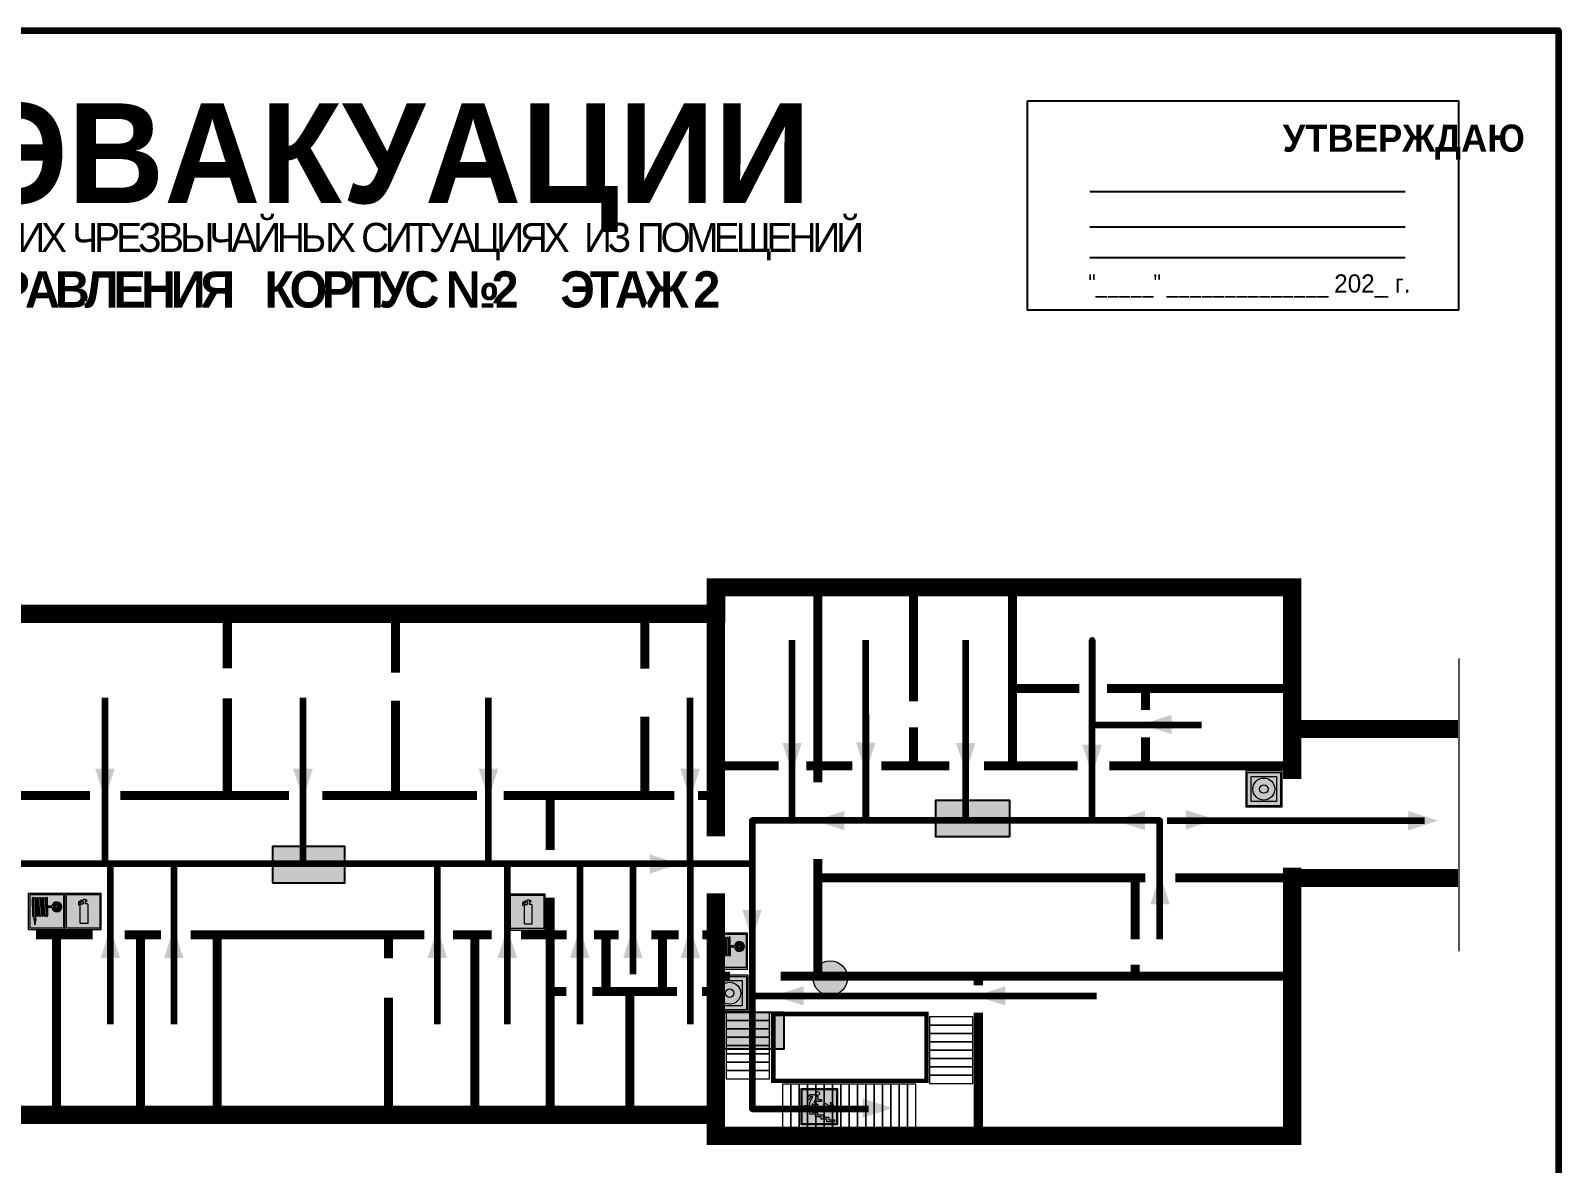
# Model space of a CAD drawing. Header units: millimetres. Extents: x 13810 to 67229, y 12374 to 21950.
# Drawn here: x 22778.8 to 23115.8, y 20413.3 to 20663.2 of the extents above; entities that cross this region are included whole.
import ezdxf

# ---------------------------------------------------------------- set-up
doc = ezdxf.new("R2010")
doc.units = ezdxf.units.MM
doc.layers.add('План_Штампы', color=7, linetype='Continuous')
doc.styles.add('обычный', font='arial.ttf')

# ---------------------------------------------------------------- blocks, each defined once
blk = doc.blocks.new('A$C7B4425F7')
at = {"true_color": 0xffffff}
blk.add_hatch(color=7, dxfattribs=at).paths.add_polyline_path([(0, 0), (-16, 0), (-16, -8), (0, -8)])
h = blk.add_hatch(color=126)
h.paths.add_polyline_path([(-0.2, -0.2), (-15.8, -0.2), (-15.8, -7.8), (-0.2, -7.8)])
h.paths.add_polyline_path([(-11.76, -2.03), (-11.76, -3.66), (-11.17, -3.66, -0.568275), (-11.17, -6.18), (-12.58, -6.18), (-12.58, -2.03)], flags=16)
h.paths.add_polyline_path([(-13.33, -4.12, -0.495768), (-13.59, -6.18), (-15.03, -6.18), (-15.03, -2.03), (-13.59, -2.03, -0.487973)], flags=16)
h.paths.add_polyline_path([(-10.25, -2.03), (-9.48, -2.03), (-9.48, -6.18), (-10.25, -6.18)], flags=16)
h.paths.add_polyline_path([(-13.84, -3.69), (-14.24, -3.69), (-14.24, -3.03), (-13.9, -3.03, -0.692621)], flags=0)
h.paths.add_polyline_path([(-9.15, -2.03), (-8.4, -2.03), (-8.04, -3.07), (-7.68, -2.03), (-6.93, -2.03), (-7.64, -4.1), (-6.93, -6.18), (-7.68, -6.18), (-8.04, -5.14), (-8.4, -6.18), (-9.15, -6.18), (-8.44, -4.1)], flags=16)
h.paths.add_polyline_path([(-11.76, -4.46), (-11.42, -4.46, -0.692621), (-11.36, -5.12), (-11.76, -5.12)], flags=0)
h.paths.add_polyline_path([(-13.9, -5.2), (-14.24, -5.2), (-14.24, -4.55), (-13.84, -4.55, -0.708038)], flags=0)
edge = h.paths.add_edge_path(flags=16)
edge.add_ellipse((-5.51, -4.08), major_axis=(0, 2.05), ratio=0.586184, start_angle=0, end_angle=360)
edge = h.paths.add_edge_path(flags=0)
edge.add_ellipse((-5.51, -4.08), major_axis=(0, 1.14), ratio=0.454828, start_angle=0, end_angle=360)
h.paths.add_polyline_path([(-4.13, -4.96, 0.377264), (-3.48, -4.52, 0.0555), (-3.16, -2.03), (-1.66, -2.03), (-1.66, -4.96), (-0.96, -4.96), (-0.96, -7.01), (-1.75, -7.01), (-1.75, -6.18), (-3.3, -6.18), (-3.3, -7.02), (-4.13, -7.02)], flags=16)
h.paths.add_polyline_path([(-2.73, -2.91), (-2.28, -2.91), (-2.28, -4.96), (-3.05, -4.96, 0.079136)], flags=0)
at = {"color": 126}
blk.add_lwpolyline([(-16, -8), (0, -8), (0, 0), (-16, 0)], close=True, dxfattribs=at)
blk = doc.blocks.new('A$C54414219')
at = {"true_color": 0xffffff}
h = blk.add_hatch(color=7, dxfattribs=at)
h.paths.add_polyline_path([(2.39, -9.45), (2.39, -18.3), (11.23, -18.3), (11.23, -9.45)], flags=0)
h.paths.add_polyline_path([(10.71, -13.87, -1), (2.92, -13.87, -1)], flags=0)
h.paths.add_polyline_path([(8.3, -13.87, -1), (5.33, -13.87, -1)], flags=0)
h.paths.add_polyline_path([(0.41, -7.47), (0.41, -20.27), (13.21, -20.27), (13.21, -7.47)])
h.paths.add_polyline_path([(0.92, -19.77), (12.71, -19.77), (12.71, -7.98), (0.92, -7.98)], flags=16)
h.paths.add_polyline_path([(11.23, -9.45), (11.23, -18.3), (2.39, -18.3), (2.39, -9.45)], flags=0)
at = {"lineweight": 5}
h = blk.add_hatch(color=242, dxfattribs=at)
h.paths.add_polyline_path([(12.71, -7.98), (0.92, -7.98), (0.92, -19.77), (12.71, -19.77)])
h.paths.add_polyline_path([(11.23, -18.3), (2.39, -18.3), (2.39, -9.45), (11.23, -9.45)], flags=16)
h.paths.add_polyline_path([(10.71, -13.87, -1), (2.92, -13.87, -1)], flags=0)
h.paths.add_polyline_path([(8.3, -13.87, -1), (5.33, -13.87, -1)], flags=0)
at = {"true_color": 0xffffff}
h = blk.add_hatch(color=7, dxfattribs=at)
h.paths.add_polyline_path([(2.39, -9.45), (2.39, -18.3), (11.23, -18.3), (11.23, -9.45)])
h.paths.add_polyline_path([(10.71, -13.87, -1), (2.92, -13.87, -1)], flags=16)
h.paths.add_polyline_path([(8.3, -13.87, -1), (5.33, -13.87, -1)], flags=0)
at = {"lineweight": 5}
h = blk.add_hatch(color=242, dxfattribs=at)
h.paths.add_polyline_path([(2.92, -13.87, 1), (10.71, -13.87, 1)])
h.paths.add_polyline_path([(8.3, -13.87, -1), (5.33, -13.87, -1)], flags=16)
at = {"color": 242, "lineweight": 5}
for p, q in [((0.41, -20.27), (0.41, -7.47)), ((0.41, -7.47), (13.21, -7.47)), ((0.41, -7.47), (13.21, -7.47)), ((13.21, -20.27), (13.21, -7.47)), ((0.41, -20.27), (13.21, -20.27))]:
    blk.add_line(p, q, dxfattribs=at)
for points in [[(0.92, -7.98), (12.71, -7.98), (12.71, -19.77), (0.92, -19.77)], [(2.39, -9.45), (11.23, -9.45), (11.23, -18.3), (2.39, -18.3)]]:
    blk.add_lwpolyline(points, close=True, dxfattribs=at)
for radius in [3.89, 1.49]:
    blk.add_circle((6.81, -13.87), radius, dxfattribs=at)
blk = doc.blocks.new('A$C7B8C2D5B')
at = {"lineweight": 0}
h = blk.add_hatch(color=5, dxfattribs=at)
h.dxf.hatch_style = 1
h.paths.add_polyline_path([(1.4, -3.02, 1), (-2.11, -3.02, 1)])
at = {"color": 5, "lineweight": 0}
blk.add_circle((-0.36, -3.02), 1.75, dxfattribs=at)
blk = doc.blocks.new('A$C32E8229D')
at = {"true_color": 0xffffff}
blk.add_hatch(color=7, dxfattribs=at).paths.add_polyline_path([(0, 0), (0, -8), (16, -8), (16, 0)])
h = blk.add_hatch(color=126)
h.paths.add_polyline_path([(0.2, -0.2), (15.8, -0.2), (15.8, -7.8), (0.2, -7.8)])
h.paths.add_polyline_path([(13.49, -2.05), (12.08, -2.05), (11.37, -2.63, 0.162397), (11.29, -2.84), (11.29, -3.63), (10.35, -3.63), (10.35, -4.05), (11.68, -4.05), (11.68, -3.48), (12.26, -4.28), (11.29, -5.1), (11.29, -6.78), (11.85, -6.78), (11.85, -5.44), (12.8, -4.64), (12.8, -5.94), (14.46, -5.94), (14.46, -5.39), (13.45, -5.39), (13.45, -3.97), (12.46, -2.59), (13.15, -2.59), (13.69, -3.34), (14.18, -3)], flags=16)
h.paths.add_polyline_path([(10.74, -1.82, 1), (11.8, -1.82, 1)], flags=16)
h.paths.add_polyline_path([(9.39, -3.59), (5.99, -3.59), (6.56, -3.03), (5.91, -3.03), (5.1, -3.83), (5.91, -4.64), (6.56, -4.64), (5.99, -4.09), (9.39, -4.09)], flags=16)
h.paths.add_polyline_path([(4.29, -1.08), (1.72, -1.08), (1.72, -6.6), (4.29, -6.6)], flags=16)
at = {"color": 126}
blk.add_lwpolyline([(16, -8), (0, -8), (0, 0), (16, 0)], close=True, dxfattribs=at)
blk = doc.blocks.new('A$C37112FD5')
at = {"true_color": 0xf5f5ff}
h = blk.add_hatch(color=7, dxfattribs=at)
h.dxf.hatch_style = 1
h.paths.add_polyline_path([(12.8, -7.4), (0, -7.4), (0, -20.2), (12.8, -20.2)])
h.paths.add_polyline_path([(12.29, -7.91), (12.29, -19.69), (0.51, -19.69), (0.51, -7.91)], flags=16)
h.paths.add_polyline_path([(4.98, -9.04, -0.42597), (5.17, -9.22), (5.17, -12.25), (5.17, -15.29, -0.432244), (4.98, -15.47), (4.83, -15.47, -0.42597), (4.64, -15.29), (4.64, -12.25), (4.64, -9.22, -0.432244), (4.83, -9.04)], flags=0)
h.paths.add_polyline_path([(4.28, -9.22), (4.28, -12.25), (4.28, -15.29, -0.432244), (4.09, -15.47), (3.94, -15.47, -0.42597), (3.75, -15.29), (3.75, -12.25), (3.75, -9.22, -0.432244), (3.94, -9.04), (4.09, -9.04, -0.42597)], flags=0)
h.paths.add_polyline_path([(5.72, -9.04), (5.87, -9.04, -0.42597), (6.06, -9.22), (6.06, -12.25), (6.06, -15.29, -0.432244), (5.87, -15.47), (5.72, -15.47, -0.42597), (5.53, -15.29), (5.53, -12.25), (5.53, -9.22, -0.432244)], flags=0)
h.paths.add_polyline_path([(6.42, -8.9), (6.5, -8.9, -0.42597), (6.69, -9.08), (6.69, -12.03), (8.21, -12.03, -15.824349), (8.21, -12.47), (6.69, -12.47), (6.69, -15.42, -0.432244), (6.5, -15.6), (6.42, -15.6)], flags=0)
h.paths.add_polyline_path([(3.39, -9.22), (3.39, -12.25), (3.39, -15.29, -0.432244), (3.2, -15.47), (3.05, -15.47, -0.42597), (2.85, -15.29), (2.85, -12.25), (2.85, -9.22, -0.432244), (3.05, -9.04), (3.2, -9.04, -0.42597)], flags=0)
h.paths.add_polyline_path([(2.5, -9.22), (2.5, -16.71), (1.96, -16.71), (1.96, -9.22, -0.432244), (2.15, -9.04), (2.31, -9.04, -0.42597)], flags=0)
h.paths.add_polyline_path([(1.61, -8.9), (1.61, -15.6), (1.57, -15.6, -0.42597), (1.37, -15.42), (1.37, -12.03), (1.37, -9.09, -0.432244), (1.57, -8.9)], flags=0)
h.paths.add_polyline_path([(9.76, -10.81), (9.76, -12.03), (8.49, -12.03, -0.336371)], flags=0)
h.paths.add_polyline_path([(8.49, -12.47), (9.76, -12.47), (9.76, -13.7, -0.336371)], flags=0)
h.paths.add_polyline_path([(10.11, -10.81, -0.336371), (11.38, -12.03), (10.11, -12.03)], flags=0)
h.paths.add_polyline_path([(10.11, -12.47), (11.38, -12.47, -0.336371), (10.11, -13.7)], flags=0)
h.paths.add_polyline_path([(2.5, -16.84), (2.5, -17.05), (1.97, -17.05), (1.97, -16.84)], flags=0)
h.paths.add_polyline_path([(2.5, -17.24, -0.033778), (2.24, -18.6, -0.033778), (1.97, -17.24)], flags=0)
h = blk.add_hatch(color=242)
h.dxf.hatch_style = 1
h.paths.add_polyline_path([(12.29, -7.91), (0.51, -7.91), (0.51, -19.69), (12.29, -19.69)])
h.paths.add_polyline_path([(6.42, -15.6), (6.42, -8.9), (6.5, -8.9, -0.42597), (6.69, -9.08), (6.69, -12.03), (8.21, -12.03, -15.824349), (8.21, -12.47), (6.69, -12.47), (6.69, -15.42, -0.432244), (6.5, -15.6)], flags=16)
h.paths.add_polyline_path([(5.87, -15.47), (5.72, -15.47, -0.42597), (5.53, -15.29), (5.53, -12.25), (5.53, -9.22, -0.432244), (5.72, -9.04), (5.87, -9.04, -0.42597), (6.06, -9.22), (6.06, -12.25), (6.06, -15.29, -0.432244)], flags=16)
h.paths.add_polyline_path([(4.98, -15.47), (4.83, -15.47, -0.42597), (4.64, -15.29), (4.64, -12.25), (4.64, -9.22, -0.432244), (4.83, -9.04), (4.98, -9.04, -0.42597), (5.17, -9.22), (5.17, -12.25), (5.17, -15.29, -0.432244)], flags=16)
h.paths.add_polyline_path([(4.09, -15.47), (3.94, -15.47, -0.42597), (3.75, -15.29), (3.75, -12.25), (3.75, -9.22, -0.432244), (3.94, -9.04), (4.09, -9.04, -0.42597), (4.28, -9.22), (4.28, -12.25), (4.28, -15.29, -0.432244)], flags=16)
h.paths.add_polyline_path([(3.2, -15.47), (3.05, -15.47, -0.42597), (2.85, -15.29), (2.85, -12.25), (2.85, -9.22, -0.432244), (3.05, -9.04), (3.2, -9.04, -0.42597), (3.39, -9.22), (3.39, -12.25), (3.39, -15.29, -0.432244)], flags=16)
h.paths.add_polyline_path([(2.5, -17.05), (1.97, -17.05), (1.97, -16.84), (2.5, -16.84)], flags=16)
h.paths.add_polyline_path([(2.5, -17.24, -0.033778), (2.24, -18.6, -0.033778), (1.97, -17.24)], flags=16)
h.paths.add_polyline_path([(2.5, -16.71), (1.96, -16.71), (1.96, -9.22, -0.432244), (2.15, -9.04), (2.31, -9.04, -0.42597), (2.5, -9.22)], flags=16)
h.paths.add_polyline_path([(1.61, -15.6), (1.57, -15.6, -0.42597), (1.37, -15.42), (1.37, -12.03), (1.37, -9.09, -0.432244), (1.57, -8.9), (1.61, -8.9)], flags=16)
h.paths.add_polyline_path([(8.49, -12.47), (9.76, -12.47), (9.76, -13.7, -0.336371)], flags=0)
h.paths.add_polyline_path([(10.11, -13.7), (10.11, -12.47), (11.38, -12.47, -0.336371)], flags=0)
h.paths.add_polyline_path([(8.49, -12.03, -0.336371), (9.76, -10.81), (9.76, -12.03)], flags=0)
h.paths.add_polyline_path([(10.11, -12.03), (10.11, -10.81, -0.336371), (11.38, -12.03)], flags=0)
h = blk.add_hatch(color=7, dxfattribs=at)
h.dxf.hatch_style = 1
h.paths.add_polyline_path([(1.61, -8.9), (1.57, -8.9, 0.432244), (1.37, -9.09), (1.37, -12.03), (1.37, -15.42, 0.42597), (1.57, -15.6), (1.61, -15.6)])
h.paths.add_polyline_path([(2.5, -9.22, 0.42597), (2.31, -9.04), (2.15, -9.04, 0.432244), (1.96, -9.22), (1.96, -16.71), (2.5, -16.71)])
h.paths.add_polyline_path([(2.5, -16.84), (1.97, -16.84), (1.97, -17.05), (2.5, -17.05)])
h.paths.add_polyline_path([(2.5, -17.24), (1.97, -17.24, 0.033778), (2.24, -18.6, 0.033778)])
h.paths.add_polyline_path([(3.39, -12.25), (3.39, -9.22, 0.42597), (3.2, -9.04), (3.05, -9.04, 0.432244), (2.85, -9.22), (2.85, -12.25), (2.85, -15.29, 0.42597), (3.05, -15.47), (3.2, -15.47, 0.432244), (3.39, -15.29)])
h.paths.add_polyline_path([(4.28, -12.25), (4.28, -9.22, 0.42597), (4.09, -9.04), (3.94, -9.04, 0.432244), (3.75, -9.22), (3.75, -12.25), (3.75, -15.29, 0.42597), (3.94, -15.47), (4.09, -15.47, 0.432244), (4.28, -15.29)])
h.paths.add_polyline_path([(5.17, -12.25), (5.17, -9.22, 0.42597), (4.98, -9.04), (4.83, -9.04, 0.432244), (4.64, -9.22), (4.64, -12.25), (4.64, -15.29, 0.42597), (4.83, -15.47), (4.98, -15.47, 0.432244), (5.17, -15.29)])
h.paths.add_polyline_path([(6.06, -12.25), (6.06, -9.22, 0.42597), (5.87, -9.04), (5.72, -9.04, 0.432244), (5.53, -9.22), (5.53, -12.25), (5.53, -15.29, 0.42597), (5.72, -15.47), (5.87, -15.47, 0.432244), (6.06, -15.29)])
h.paths.add_polyline_path([(6.69, -12.47), (8.21, -12.47, 15.824349), (8.21, -12.03), (6.69, -12.03), (6.69, -9.08, 0.42597), (6.5, -8.9), (6.42, -8.9), (6.42, -15.6), (6.5, -15.6, 0.432244), (6.69, -15.42)])
h.paths.add_polyline_path([(8.49, -12.47), (9.76, -12.47), (9.76, -13.7, -0.336371)], flags=16)
h.paths.add_polyline_path([(8.49, -12.03, -0.336371), (9.76, -10.81), (9.76, -12.03)], flags=16)
h.paths.add_polyline_path([(10.11, -12.47), (11.38, -12.47, -0.336371), (10.11, -13.7)], flags=16)
h.paths.add_polyline_path([(10.11, -12.03), (10.11, -10.81, -0.336371), (11.38, -12.03)], flags=16)
h = blk.add_hatch(color=242)
h.dxf.hatch_style = 1
h.paths.add_polyline_path([(9.76, -10.81, 0.336371), (8.49, -12.03), (9.76, -12.03)])
h.paths.add_polyline_path([(10.11, -10.81), (10.11, -12.03), (11.38, -12.03, 0.336371)])
h.paths.add_polyline_path([(11.38, -12.47), (10.11, -12.47), (10.11, -13.7, 0.336371)])
h.paths.add_polyline_path([(9.76, -12.47), (8.49, -12.47, 0.336371), (9.76, -13.7)])
at = {"color": 242, "lineweight": 5}
for p, q in [((0, -20.2), (0, -7.4)), ((0, -7.4), (12.8, -7.4)), ((1.37, -12.03), (1.37, -9.08)), ((1.57, -8.9), (1.61, -8.9)), ((1.61, -8.9), (1.61, -15.6)), ((1.96, -16.71), (1.96, -9.22)), ((2.15, -9.04), (2.31, -9.04)), ((2.5, -16.71), (2.5, -9.22)), ((2.85, -12.25), (2.85, -9.22)), ((3.05, -9.04), (3.2, -9.04)), ((3.39, -12.25), (3.39, -9.22)), ((3.75, -12.25), (3.75, -9.22)), ((3.94, -9.04), (4.09, -9.04)), ((4.28, -12.25), (4.28, -9.22)), ((4.64, -12.25), (4.64, -9.22)), ((4.83, -9.04), (4.98, -9.04)), ((5.17, -12.25), (5.17, -9.22)), ((5.53, -12.25), (5.53, -9.22)), ((5.72, -9.04), (5.87, -9.04)), ((6.06, -12.25), (6.06, -9.22)), ((6.42, -8.9), (6.42, -15.6)), ((6.5, -8.9), (6.42, -8.9)), ((6.69, -12.03), (6.69, -9.08)), ((12.8, -20.2), (12.8, -7.4)), ((1.37, -12.03), (1.37, -15.42)), ((1.57, -15.6), (1.61, -15.6)), ((2.85, -12.25), (2.85, -15.29)), ((3.05, -15.47), (3.2, -15.47)), ((3.39, -12.25), (3.39, -15.29)), ((3.75, -12.25), (3.75, -15.29)), ((3.94, -15.47), (4.09, -15.47)), ((4.28, -12.25), (4.28, -15.29)), ((4.64, -12.25), (4.64, -15.29)), ((4.83, -15.47), (4.98, -15.47)), ((5.17, -12.25), (5.17, -15.29)), ((5.53, -12.25), (5.53, -15.29)), ((5.72, -15.47), (5.87, -15.47)), ((6.06, -12.25), (6.06, -15.29)), ((6.42, -15.6), (6.5, -15.6)), ((8.21, -12.03), (6.69, -12.03)), ((8.21, -12.47), (6.69, -12.47)), ((6.69, -12.47), (6.69, -15.42)), ((9.76, -12.03), (8.49, -12.03)), ((9.76, -12.47), (8.49, -12.47)), ((9.76, -10.81), (9.76, -12.03)), ((9.76, -12.47), (9.76, -13.7)), ((10.11, -10.81), (10.11, -12.03)), ((11.38, -12.03), (10.11, -12.03)), ((11.38, -12.47), (10.11, -12.47)), ((10.11, -12.47), (10.11, -13.7)), ((0, -20.2), (12.8, -20.2)), ((1.96, -16.71), (2.5, -16.71)), ((1.97, -16.84), (2.5, -16.84)), ((1.97, -17.05), (1.97, -16.84)), ((2.5, -17.05), (1.97, -17.05)), ((1.97, -17.24), (2.5, -17.24)), ((2.5, -16.84), (2.5, -17.05))]:
    blk.add_line(p, q, dxfattribs=at)
blk.add_lwpolyline([(0.51, -7.91), (12.29, -7.91), (12.29, -19.69), (0.51, -19.69)], close=True, dxfattribs=at)
for centre, radius, start, end in [((1.56, -9.09), 0.182, 87.1027, 180.6071), ((2.15, -9.22), 0.182, 87.1027, 180.6071), ((2.32, -9.22), 0.182, 359.3929, 92.8973), ((3.04, -9.22), 0.182, 87.1027, 180.6071), ((3.21, -9.22), 0.182, 359.3929, 92.8973), ((3.93, -9.22), 0.182, 87.1027, 180.6071), ((4.1, -9.22), 0.182, 359.3929, 92.8973), ((4.82, -9.22), 0.182, 87.1027, 180.6071), ((4.99, -9.22), 0.182, 359.3929, 92.8973), ((5.71, -9.22), 0.182, 87.1027, 180.6071), ((5.88, -9.22), 0.182, 359.3929, 92.8973), ((6.51, -9.09), 0.182, 359.3929, 92.8973), ((9.93, -12.25), 1.74, 187.2319, 172.7681), ((1.56, -15.42), 0.182, 179.3929, 272.8973), ((3.04, -15.29), 0.182, 179.3929, 272.8973), ((3.21, -15.29), 0.182, 267.1027, 0.6071), ((3.93, -15.29), 0.182, 179.3929, 272.8973), ((4.1, -15.29), 0.182, 267.1027, 0.6071), ((4.82, -15.29), 0.182, 179.3929, 272.8973), ((4.99, -15.29), 0.182, 267.1027, 0.6071), ((5.71, -15.29), 0.182, 179.3929, 272.8973), ((5.88, -15.29), 0.182, 267.1027, 0.6071), ((6.51, -15.42), 0.182, 267.1027, 0.6071), ((9.93, -12.25), 1.46, 96.9927, 171.3585), ((9.93, -12.25), 1.46, 188.6415, 263.0073), ((9.93, -12.25), 1.46, 8.6415, 83.0073), ((9.93, -12.25), 1.46, 276.9927, 351.3585), ((12.17, -15.98), 10.27, 187.041, 194.7793), ((-7.7, -15.98), 10.27, 345.2207, 352.959)]:
    blk.add_arc(centre, radius, start, end, dxfattribs=at)
blk = doc.blocks.new('A$C3AD82952')
at = {"true_color": 0xf5f5ff}
h = blk.add_hatch(color=7, dxfattribs=at)
h.dxf.hatch_style = 1
h.paths.add_polyline_path([(8.21, 8.73, 0.414214), (7.89, 9.05), (7.22, 9.05), (7.22, 9.92), (7.59, 9.92, 1), (7.57, 10.36), (7.22, 10.36), (7.22, 10.6), (6.43, 10.6), (6.43, 10.36), (6.01, 10.36), (4.74, 9.59), (4.74, 8.69), (4.98, 8.73), (4.98, 9.26), (6.12, 9.91), (6.43, 9.91), (6.43, 9.05), (5.76, 9.05, 0.414214), (5.44, 8.73), (5.44, 2.2), (8.21, 2.2)], flags=0)
h.paths.add_polyline_path([(12.8, 12.8), (0, 12.8), (0, 0), (12.8, 0)])
h.paths.add_polyline_path([(0.51, 12.29), (12.29, 12.29), (12.29, 0.51), (0.51, 0.51)], flags=16)
h.paths.add_polyline_path([(4.74, 9.59), (6.01, 10.36), (6.43, 10.36), (6.43, 10.6), (7.22, 10.6), (7.22, 10.36), (7.59, 10.36, -0.94586), (7.59, 9.92), (7.22, 9.92), (7.22, 9.05), (7.89, 9.05, -0.414214), (8.21, 8.73), (8.21, 2.2), (5.44, 2.2), (5.44, 8.73, -0.414214), (5.76, 9.05), (6.43, 9.05), (6.43, 9.91), (6.12, 9.91), (4.98, 9.26), (4.98, 8.73), (4.74, 8.69)], flags=0)
h = blk.add_hatch(color=242)
h.dxf.hatch_style = 1
h.paths.add_polyline_path([(12.29, 12.29), (0.51, 12.29), (0.51, 0.51), (12.29, 0.51)])
h.paths.add_polyline_path([(4.74, 8.69), (4.74, 9.59), (6.01, 10.36), (6.43, 10.36), (6.43, 10.6), (7.22, 10.6), (7.22, 10.36), (7.59, 10.36, -0.94586), (7.59, 9.92), (7.22, 9.92), (7.22, 9.05), (7.89, 9.05, -0.414214), (8.21, 8.73), (8.21, 2.2), (5.44, 2.2), (5.44, 8.73, -0.414214), (5.76, 9.05), (6.43, 9.05), (6.43, 9.91), (6.12, 9.91), (4.98, 9.26), (4.98, 8.73)], flags=16)
h = blk.add_hatch(color=7, dxfattribs=at)
h.dxf.hatch_style = 1
h.paths.add_polyline_path([(8.21, 8.73, 0.414214), (7.89, 9.05), (7.22, 9.05), (7.22, 9.92), (7.59, 9.92, 1), (7.57, 10.36), (7.22, 10.36), (7.22, 10.6), (6.43, 10.6), (6.43, 10.36), (6.01, 10.36), (4.74, 9.59), (4.74, 8.69), (4.98, 8.73), (4.98, 9.26), (6.12, 9.91), (6.43, 9.91), (6.43, 9.05), (5.76, 9.05, 0.414214), (5.44, 8.73), (5.44, 2.2), (8.21, 2.2)])
at = {"color": 242, "lineweight": 5}
for p, q in [((0, 0), (0, 12.8)), ((0, 12.8), (12.8, 12.8)), ((12.8, 0), (12.8, 12.8)), ((6.01, 10.36), (4.74, 9.59)), ((4.74, 9.59), (4.74, 8.69)), ((4.74, 8.69), (4.98, 8.73)), ((4.98, 9.26), (6.12, 9.91)), ((4.98, 8.73), (4.98, 9.26)), ((5.44, 2.2), (5.44, 8.73)), ((5.76, 9.05), (6.43, 9.05)), ((6.01, 10.36), (6.43, 10.36)), ((6.12, 9.91), (6.43, 9.91)), ((7.22, 10.6), (6.43, 10.6)), ((6.43, 10.6), (6.43, 10.36)), ((6.43, 9.91), (6.43, 9.05)), ((7.22, 10.36), (7.22, 10.6)), ((7.59, 10.36), (7.22, 10.36)), ((7.22, 9.05), (7.22, 9.92)), ((7.59, 9.92), (7.22, 9.92)), ((7.89, 9.05), (7.22, 9.05)), ((8.21, 2.2), (8.21, 8.73)), ((0, 0), (12.8, 0)), ((5.44, 2.2), (8.21, 2.2))]:
    blk.add_line(p, q, dxfattribs=at)
blk.add_lwpolyline([(0.51, 12.29), (12.29, 12.29), (12.29, 0.51), (0.51, 0.51)], close=True, dxfattribs=at)
for centre, radius, start, end in [((5.76, 8.73), 0.32, 90, 180), ((7.58, 10.14), 0.223, 273.1875, 86.8125), ((7.89, 8.73), 0.32, 0, 90)]:
    blk.add_arc(centre, radius, start, end, dxfattribs=at)
blk = doc.blocks.new('вниз')
at = {"lineweight": 0, "true_color": 0xffffff}
h = blk.add_hatch(color=7, dxfattribs=at)
h.dxf.hatch_style = 1
h.paths.add_polyline_path([(40994.51, -4472.22), (40986.51, -4472.22), (40986.51, -4480.22), (40994.51, -4480.22)])
h.paths.add_polyline_path([(40994.31, -4472.42), (40994.31, -4480.01), (40986.71, -4480.01), (40986.71, -4472.42)], flags=16)
h.paths.add_polyline_path([(40988.43, -4473.53), (40989.43, -4473.53), (40990.19, -4473.96), (40990.19, -4474.6), (40991, -4474.6), (40991, -4475.06), (40989.73, -4475.06), (40989.73, -4474.46), (40989.3, -4475.18), (40990.17, -4475.7), (40990.17, -4477.11), (40989.63, -4477.11), (40989.63, -4476.01), (40988.94, -4475.59), (40988.94, -4476.46), (40988.94, -4476.46), (40987.47, -4476.46), (40987.26, -4476.46), (40987.26, -4475.92), (40988.4, -4475.92), (40988.4, -4475.2), (40989.1, -4473.99), (40988.66, -4473.99), (40988.24, -4474.7), (40987.86, -4474.47), (40988.41, -4473.56)], flags=0)
h.paths.add_polyline_path([(40990.55, -4473.29, -1), (40989.69, -4473.29, -1)], flags=0)
h.paths.add_polyline_path([(40988.85, -4476.89), (40988.85, -4477.43), (40990.1, -4477.43), (40990.1, -4477.99), (40991.34, -4477.99), (40991.34, -4478.54), (40992.59, -4478.54), (40992.59, -4479.09), (40993.83, -4479.09), (40993.83, -4479.52), (40992.17, -4479.52), (40992.17, -4478.97), (40990.91, -4478.97), (40990.91, -4478.41), (40989.68, -4478.41), (40989.68, -4477.86), (40988.43, -4477.86), (40988.43, -4477.31), (40987.6, -4477.31), (40987.18, -4477.31), (40987.18, -4476.89)], flags=0)
h.paths.add_polyline_path([(40991.61, -4475.33), (40993.12, -4476.2), (40992.9, -4475.27), (40993.48, -4475.6), (40993.83, -4476.88), (40992.56, -4477.22), (40991.97, -4476.88), (40992.9, -4476.61), (40991.38, -4475.74), (40991.58, -4475.39)], flags=0)
h.paths.add_polyline_path([(40990.19, -4473.96), (40989.43, -4473.53), (40988.43, -4473.53), (40988.41, -4473.56), (40987.86, -4474.47), (40988.24, -4474.7), (40988.66, -4473.99), (40989.1, -4473.99), (40988.4, -4475.2), (40988.4, -4475.92), (40987.26, -4475.92), (40987.26, -4476.46), (40987.47, -4476.46), (40988.94, -4476.46), (40988.94, -4476.27), (40988.94, -4475.59), (40989.63, -4476.01), (40989.63, -4477.11), (40990.17, -4477.11), (40990.17, -4475.7), (40989.3, -4475.18), (40989.73, -4474.46), (40989.73, -4475.06), (40991, -4475.06), (40991, -4474.6), (40990.19, -4474.6)], flags=0)
h.paths.add_polyline_path([(40990.55, -4473.29, 1), (40989.69, -4473.29, 1)], flags=0)
h.paths.add_polyline_path([(40991.61, -4475.33), (40991.58, -4475.39), (40991.38, -4475.74), (40992.9, -4476.61), (40991.97, -4476.88), (40992.56, -4477.22), (40993.83, -4476.88), (40993.48, -4475.6), (40992.9, -4475.27), (40993.12, -4476.2)], flags=0)
h.paths.add_polyline_path([(40990.1, -4477.43), (40988.85, -4477.43), (40988.85, -4476.89), (40987.18, -4476.89), (40987.18, -4477.31), (40987.6, -4477.31), (40988.43, -4477.31), (40988.43, -4477.86), (40989.68, -4477.86), (40989.68, -4478.41), (40990.91, -4478.41), (40990.91, -4478.97), (40992.17, -4478.97), (40992.17, -4479.52), (40993.83, -4479.52), (40993.83, -4479.09), (40992.59, -4479.09), (40992.59, -4478.54), (40991.34, -4478.54), (40991.34, -4477.99), (40990.1, -4477.99)], flags=0)
at = {"lineweight": 0}
h = blk.add_hatch(color=126, dxfattribs=at)
h.dxf.hatch_style = 1
h.paths.add_polyline_path([(40994.31, -4472.42), (40986.71, -4472.42), (40986.71, -4480.01), (40994.31, -4480.01)])
h.paths.add_polyline_path([(40988.43, -4473.53), (40989.43, -4473.53), (40990.19, -4473.96), (40990.19, -4474.6), (40991, -4474.6), (40991, -4475.06), (40989.73, -4475.06), (40989.73, -4474.46), (40989.3, -4475.18), (40990.17, -4475.7), (40990.17, -4477.11), (40989.63, -4477.11), (40989.63, -4476.01), (40988.94, -4475.59), (40988.94, -4476.46), (40988.94, -4476.46), (40987.47, -4476.46), (40987.26, -4476.46), (40987.26, -4475.92), (40988.4, -4475.92), (40988.4, -4475.2), (40989.1, -4473.99), (40988.66, -4473.99), (40988.24, -4474.7), (40987.86, -4474.47), (40988.41, -4473.56)], flags=16)
h.paths.add_polyline_path([(40990.55, -4473.29, -1), (40989.69, -4473.29, -1)], flags=16)
h.paths.add_polyline_path([(40988.85, -4476.89), (40988.85, -4477.43), (40990.1, -4477.43), (40990.1, -4477.99), (40991.34, -4477.99), (40991.34, -4478.54), (40992.59, -4478.54), (40992.59, -4479.09), (40993.83, -4479.09), (40993.83, -4479.52), (40992.17, -4479.52), (40992.17, -4478.97), (40990.91, -4478.97), (40990.91, -4478.41), (40989.68, -4478.41), (40989.68, -4477.86), (40988.43, -4477.86), (40988.43, -4477.31), (40987.6, -4477.31), (40987.18, -4477.31), (40987.18, -4476.89)], flags=16)
h.paths.add_polyline_path([(40991.61, -4475.33), (40993.12, -4476.2), (40992.9, -4475.27), (40993.48, -4475.6), (40993.83, -4476.88), (40992.56, -4477.22), (40991.97, -4476.88), (40992.9, -4476.61), (40991.38, -4475.74), (40991.58, -4475.39)], flags=16)
at = {"lineweight": 0, "true_color": 0xffffff}
h = blk.add_hatch(color=7, dxfattribs=at)
h.dxf.hatch_style = 1
h.paths.add_polyline_path([(40989.73, -4474.46), (40989.73, -4475.06), (40991, -4475.06), (40991, -4474.6), (40990.19, -4474.6), (40990.19, -4473.96), (40989.43, -4473.53), (40988.43, -4473.53), (40988.41, -4473.56), (40987.86, -4474.47), (40988.24, -4474.7), (40988.66, -4473.99), (40989.1, -4473.99), (40988.4, -4475.2), (40988.4, -4475.92), (40987.26, -4475.92), (40987.26, -4476.46), (40987.47, -4476.46), (40988.94, -4476.46), (40988.94, -4475.59), (40989.63, -4476.01), (40989.63, -4477.11), (40990.17, -4477.11), (40990.17, -4475.7), (40989.3, -4475.18)])
h.paths.add_polyline_path([(40989.69, -4473.29, 1), (40990.55, -4473.29, 1)])
h.paths.add_polyline_path([(40991.61, -4475.33), (40991.58, -4475.39), (40991.38, -4475.74), (40992.9, -4476.61), (40991.97, -4476.88), (40992.56, -4477.22), (40993.83, -4476.88), (40993.48, -4475.6), (40992.9, -4475.27), (40993.12, -4476.2)])
h.paths.add_polyline_path([(40990.1, -4477.43), (40988.85, -4477.43), (40988.85, -4476.89), (40987.18, -4476.89), (40987.18, -4477.31), (40987.6, -4477.31), (40988.43, -4477.31), (40988.43, -4477.86), (40989.68, -4477.86), (40989.68, -4478.41), (40990.91, -4478.41), (40990.91, -4478.97), (40992.17, -4478.97), (40992.17, -4479.52), (40993.83, -4479.52), (40993.83, -4479.09), (40992.59, -4479.09), (40992.59, -4478.54), (40991.34, -4478.54), (40991.34, -4477.99), (40990.1, -4477.99)])
at = {"color": 126, "lineweight": 0}
for points in [[(40986.51, -4472.22), (40994.51, -4472.22), (40994.51, -4480.22), (40986.51, -4480.22)], [(40986.71, -4472.42), (40994.31, -4472.42), (40994.31, -4480.01), (40986.71, -4480.01)]]:
    blk.add_lwpolyline(points, close=True, dxfattribs=at)
for points in [[(40987.47, -4476.46), (40987.26, -4476.46), (40987.26, -4475.92), (40988.4, -4475.92), (40988.4, -4475.2), (40989.1, -4473.99), (40988.66, -4473.99), (40988.24, -4474.7), (40987.86, -4474.47), (40988.41, -4473.56), (40988.43, -4473.53), (40989.43, -4473.53), (40990.19, -4473.96), (40990.19, -4474.6), (40991, -4474.6), (40991, -4475.06), (40989.73, -4475.06), (40989.73, -4474.46), (40989.3, -4475.18), (40990.17, -4475.7), (40990.17, -4477.11), (40989.63, -4477.11), (40989.63, -4476.01), (40988.94, -4475.59), (40988.94, -4476.46)], [(40987.6, -4477.31), (40987.18, -4477.31), (40987.18, -4476.89), (40988.85, -4476.89), (40988.85, -4477.43), (40990.1, -4477.43), (40990.1, -4477.99), (40991.34, -4477.99), (40991.34, -4478.54), (40992.59, -4478.54), (40992.59, -4479.09), (40993.83, -4479.09), (40993.83, -4479.52), (40992.17, -4479.52), (40992.17, -4478.97), (40990.91, -4478.97), (40990.91, -4478.41), (40989.68, -4478.41), (40989.68, -4477.86), (40988.43, -4477.86), (40988.43, -4477.31), (40987.6, -4477.31)], [(40987.47, -4476.46), (40988.94, -4476.46), (40988.94, -4476.27)], [(40991.58, -4475.39), (40991.38, -4475.74), (40992.9, -4476.61), (40991.97, -4476.88), (40992.56, -4477.22), (40993.83, -4476.88), (40993.48, -4475.6), (40992.9, -4475.27), (40993.12, -4476.2), (40991.61, -4475.33), (40991.58, -4475.39)]]:
    blk.add_lwpolyline(points, dxfattribs=at)
blk.add_circle((40990.12, -4473.29), 0.432, dxfattribs=at)

msp = doc.modelspace()

# ---------------------------------------------------------------- linework, layer by layer
at = {"color": 2, "lineweight": 100}
msp.add_lwpolyline([(22515.78, 20663.18), (23115.78, 20663.18), (23115.78, 20268.18), (22515.78, 20268.18)], close=True, dxfattribs=at)
msp.add_lwpolyline([(22998.72, 20647.7), (23093.72, 20647.7), (23093.72, 20601.49), (22998.72, 20601.49)], close=True)
for points in [[(23012.47, 20627.65), (23082, 20627.65)], [(23012.47, 20619.89), (23082, 20619.89)], [(23012.47, 20613.1), (23082, 20613.1)]]:
    msp.add_lwpolyline(points)
at = {"lineweight": 100}
for points, const_width in [([(22650.13, 20419.25), (22543.87, 20419.25), (22543.87, 20540.07), (22663.83, 20540.07), (22663.83, 20534.54), (22930.02, 20534.54), (22930.02, 20540.38), (23057.05, 20540.38), (23057.05, 20498.08)], 4), ([(22929.95, 20485.48), (22929.95, 20540.38), (22931.36, 20540.38)], 4), ([(22952.42, 20501), (22952.42, 20540.44)], 2), ([(22973.57, 20541.2), (22973.57, 20515.23)], 2), ([(23010.13, 20518.03), (22995.35, 20518.03), (22995.35, 20501), (22995.35, 20541.2)], 2), ([(22822.22, 20522.49), (22822.22, 20533.14)], 2), ([(22859.31, 20521.57), (22859.31, 20533.66)], 2), ([(22914.28, 20522.46), (22914.28, 20534.98)], 2), ([(23056.11, 20518.03), (23016.24, 20518.03)], 2), ([(23024.73, 20517.65), (23024.73, 20513.35)], 2), ([(22822.22, 20494.48), (22822.22, 20515.92)], 2), ([(22859.31, 20494.48), (22859.31, 20515.4)], 2), ([(22914.28, 20494.48), (22914.28, 20511.88)], 2), ([(22973.57, 20501), (22973.57, 20509.51)], 2), ([(23057.05, 20509.11), (23093.62, 20509.11)], 4), ([(23024.73, 20507.31), (23024.73, 20501.36)], 2), ([(22943.82, 20501), (22928.61, 20501)], 2), ([(22952.42, 20497.39), (22952.42, 20501), (22949.9, 20501), (22960.02, 20501)], 2), ([(22966.46, 20501), (22981.43, 20501)], 2), ([(22989.09, 20501), (23009.74, 20501)], 2), ([(23016.7, 20501), (23055.99, 20501)], 2), ([(22791.97, 20494.48), (22760.85, 20494.48)], 2), ([(22835.85, 20494.48), (22798.66, 20494.48)], 2), ([(22877.26, 20494.48), (22843.16, 20494.48)], 2), ([(22920.83, 20494.48), (22883.14, 20494.48)], 2), ([(22893.42, 20494.48), (22893.42, 20482.44)], 2), ([(22929.63, 20494.48), (22926.05, 20494.48)], 2), ([(23093.62, 20476.27), (23057.05, 20476.27), (23057.05, 20478.56), (23057.05, 20419.39), (22929.95, 20419.39), (22929.95, 20424.01), (22664.02, 20424.01), (22664.02, 20419.25), (22656.39, 20419.25)], 4), ([(23024.7, 20476.27), (22952.42, 20476.27), (22952.42, 20480.45)], 2), ([(22952.42, 20476.27), (22952.42, 20454.6)], 2), ([(23022.41, 20476.27), (23022.41, 20462.74)], 2), ([(23057.05, 20476.27), (23031.31, 20476.27)], 2), ([(22929.95, 20424.01), (22929.95, 20472.86)], 4), ([(22896.97, 20451.25), (22893.42, 20451.25), (22893.42, 20423.79), (22893.42, 20471.93)], 2), ([(22792.53, 20463.72), (22779.99, 20463.72)], 2), ([(22784.54, 20425.02), (22784.54, 20463.72)], 2), ([(22807.59, 20463.72), (22799.56, 20463.72)], 2), ([(22803.07, 20425.02), (22803.07, 20463.72)], 2), ([(22865.65, 20463.72), (22814.11, 20463.72)], 2), ([(22819.96, 20425.02), (22819.96, 20463.72)], 2), ([(22857.79, 20458.57), (22857.79, 20463.72)], 2), ([(22880.54, 20463.72), (22871.97, 20463.72)], 2), ([(22876.82, 20425.02), (22876.82, 20463.72)], 2), ([(22897.03, 20463.72), (22886.95, 20463.72)], 2), ([(22908.51, 20463.72), (22903.11, 20463.72)], 2), ([(22905.73, 20451.25), (22905.73, 20463.72)], 2), ([(22921.74, 20463.72), (22915.7, 20463.72)], 2), ([(22918.18, 20451.25), (22918.18, 20463.72)], 2), ([(22928.92, 20463.72), (22927, 20463.72)], 2), ([(23022.41, 20454.6), (23022.41, 20457.15)], 2), ([(22933.11, 20454.6), (22930.29, 20454.6)], 2), ([(23057.02, 20454.6), (22944.24, 20454.6)], 2), ([(22987.85, 20454.55), (22987.85, 20452.61)], 2), ([(22857.79, 20425.02), (22857.79, 20449.87)], 2), ([(22921.36, 20451.25), (22902.71, 20451.25)], 2), ([(22911, 20425.05), (22911, 20451.25)], 2), ([(22928.92, 20451.25), (22926.93, 20451.25)], 2), ([(22987.85, 20446.53), (22987.85, 20419.76)], 2)]:
    msp.add_lwpolyline(points, dxfattribs=dict(at, const_width=const_width))
at = {"color": 126, "lineweight": 100, "true_color": 0x008754}
for points in [[(22946.73, 20528.75), (22946.73, 20488.93)], [(22963.05, 20512.4), (22963.05, 20512.4), (22963.05, 20488.93), (22963.05, 20528.75)], [(22985.03, 20528.75), (22985.03, 20488.93)], [(23012.96, 20488.93), (23012.96, 20528.75), (23012.96, 20510.06), (23037.06, 20510.06)], [(22795.26, 20479.41), (22795.26, 20516.01)], [(22838.96, 20479.41), (22838.96, 20516.01)], [(22879.84, 20479.41), (22879.84, 20516.01)], [(22924.32, 20479.41), (22924.32, 20516.01)], [(23027.89, 20462.74), (23027.89, 20488.93), (22937.96, 20488.93), (22937.96, 20425.31), (22963.59, 20425.31)], [(23029.48, 20488.93), (23086.25, 20488.93)], [(22937.96, 20479.41), (22652.52, 20479.41), (22652.52, 20451)], [(22796.41, 20479.41), (22796.41, 20443.99)], [(22810.39, 20479.41), (22810.39, 20443.99)], [(22868.52, 20479.41), (22868.52, 20443.99)], [(22883.96, 20479.41), (22883.96, 20443.99)], [(22899.93, 20479.41), (22899.93, 20443.99)], [(22911.64, 20479.41), (22911.64, 20455.07)], [(22924.32, 20479.41), (22924.32, 20443.99)], [(23013.92, 20450.18), (22937.96, 20450.18)]]:
    msp.add_lwpolyline(points, dxfattribs=at)
at = {"lineweight": 0}
msp.add_lwpolyline([(23093.83, 20524.66), (23093.83, 20460.1)], dxfattribs=at)
for points in [[(22941.79, 20446.68), (22932.26, 20446.68), (22932.26, 20444.84), (22941.79, 20444.84)], [(22941.79, 20444.84), (22932.26, 20444.84), (22932.26, 20443), (22941.79, 20443)], [(22941.79, 20443), (22932.26, 20443), (22932.26, 20441.17), (22941.79, 20441.17)], [(22986.6, 20445.66), (22977.08, 20445.66), (22977.08, 20443.82), (22986.6, 20443.82)], [(22986.6, 20443.82), (22977.08, 20443.82), (22977.08, 20441.98), (22986.6, 20441.98)], [(22941.79, 20441.17), (22932.26, 20441.17), (22932.26, 20439.33), (22941.79, 20439.33)], [(22986.6, 20441.98), (22977.08, 20441.98), (22977.08, 20440.15), (22986.6, 20440.15)], [(22986.6, 20440.15), (22977.08, 20440.15), (22977.08, 20438.31), (22986.6, 20438.31)], [(22941.79, 20439.33), (22932.26, 20439.33), (22932.26, 20437.49), (22941.79, 20437.49)], [(22941.79, 20437.49), (22932.26, 20437.49), (22932.26, 20435.66), (22941.79, 20435.66)], [(22986.6, 20438.31), (22977.08, 20438.31), (22977.08, 20436.47), (22986.6, 20436.47)], [(22986.6, 20436.47), (22977.08, 20436.47), (22977.08, 20434.64), (22986.6, 20434.64)], [(22941.79, 20435.66), (22932.26, 20435.66), (22932.26, 20433.82), (22941.79, 20433.82)], [(22941.79, 20433.82), (22932.26, 20433.82), (22932.26, 20431.99), (22941.79, 20431.99)], [(22986.6, 20434.64), (22977.08, 20434.64), (22977.08, 20432.8), (22986.6, 20432.8)], [(22986.6, 20432.8), (22977.08, 20432.8), (22977.08, 20430.96), (22986.6, 20430.96)], [(22944.68, 20430.82), (22944.68, 20421.29), (22946.52, 20421.29), (22946.52, 20430.82)], [(22946.52, 20430.82), (22946.52, 20421.29), (22948.36, 20421.29), (22948.36, 20430.82)], [(22948.36, 20430.82), (22948.36, 20421.29), (22950.19, 20421.29), (22950.19, 20430.82)], [(22950.19, 20430.82), (22950.19, 20421.29), (22952.03, 20421.29), (22952.03, 20430.82)], [(22952.03, 20430.82), (22952.03, 20421.29), (22953.87, 20421.29), (22953.87, 20430.82)], [(22953.87, 20430.82), (22953.87, 20421.29), (22955.7, 20421.29), (22955.7, 20430.82)], [(22955.7, 20430.82), (22955.7, 20421.29), (22957.54, 20421.29), (22957.54, 20430.82)], [(22957.54, 20430.82), (22957.54, 20421.29), (22959.38, 20421.29), (22959.38, 20430.82)], [(22959.38, 20430.82), (22959.38, 20421.29), (22961.21, 20421.29), (22961.21, 20430.82)], [(22961.21, 20430.82), (22961.21, 20421.29), (22963.05, 20421.29), (22963.05, 20430.82)], [(22963.05, 20430.82), (22963.05, 20421.29), (22964.88, 20421.29), (22964.88, 20430.82)], [(22964.88, 20430.82), (22964.88, 20421.29), (22966.72, 20421.29), (22966.72, 20430.82)], [(22966.72, 20430.82), (22966.72, 20421.29), (22968.56, 20421.29), (22968.56, 20430.82)], [(22968.56, 20430.82), (22968.56, 20421.29), (22970.39, 20421.29), (22970.39, 20430.82)], [(22970.39, 20430.82), (22970.39, 20421.29), (22972.23, 20421.29), (22972.23, 20430.82)], [(22972.23, 20430.82), (22972.23, 20421.29), (22974.07, 20421.29), (22974.07, 20430.82)]]:
    msp.add_lwpolyline(points, close=True, dxfattribs=at)
at = {"lineweight": 100, "const_width": 1}
msp.add_lwpolyline([(22976.4, 20431.53), (22942.63, 20431.53), (22942.63, 20446.25), (22976.4, 20446.25)], close=True, dxfattribs=at)
at = {"layer": 'План_Штампы', "color": 126, "true_color": 0x008754}
for points in [[(23030.48, 20512.28), (23030.48, 20507.98), (23023.89, 20510.1)], [(22944.61, 20506.07), (22948.91, 20506.06), (22946.79, 20499.47)], [(22960.87, 20506.15), (22965.16, 20506.14), (22963.04, 20499.56)], [(22982.92, 20506.07), (22987.21, 20506.06), (22985.1, 20499.47)], [(23010.77, 20505.64), (23015.07, 20505.64), (23012.95, 20499.05)], [(22793.06, 20500.35), (22797.35, 20500.34), (22795.23, 20493.75)], [(22836.76, 20500.35), (22841.05, 20500.34), (22838.94, 20493.75)], [(22877.65, 20500.35), (22881.94, 20500.34), (22879.82, 20493.75)], [(22922.13, 20500.35), (22926.42, 20500.34), (22924.3, 20493.75)], [(22958.31, 20491.08), (22958.3, 20486.79), (22951.71, 20488.91)], [(23024.61, 20491.09), (23024.61, 20486.8), (23018.02, 20488.92)], [(23033.62, 20486.98), (23033.63, 20491.27), (23040.22, 20489.15)], [(23082.63, 20486.74), (23082.64, 20491.03), (23089.23, 20488.91)], [(22915.33, 20477.19), (22915.33, 20481.49), (22921.92, 20479.37)], [(23030.08, 20470.44), (23025.79, 20470.44), (23027.91, 20477.03)], [(22935.78, 20469.23), (22940.08, 20469.23), (22937.96, 20462.64)], [(22798.58, 20458.6), (22794.28, 20458.61), (22796.4, 20465.2)], [(22812.56, 20458.6), (22808.27, 20458.61), (22810.39, 20465.2)], [(22870.69, 20458.6), (22866.4, 20458.61), (22868.52, 20465.2)], [(22886.13, 20458.6), (22881.84, 20458.61), (22883.95, 20465.2)], [(22902.1, 20458.6), (22897.81, 20458.61), (22899.92, 20465.2)], [(22913.81, 20458.6), (22909.52, 20458.61), (22911.64, 20465.2)], [(22926.49, 20458.6), (22922.2, 20458.61), (22924.32, 20465.2)], [(22949.32, 20452.42), (22949.32, 20448.13), (22942.73, 20450.25)], [(22993.81, 20452.42), (22993.81, 20448.13), (22987.22, 20450.25)], [(22962.35, 20423.34), (22962.36, 20427.63), (22968.94, 20425.51)]]:
    msp.add_solid(points, dxfattribs=at)

# ---------------------------------------------------------------- block references
at = {"rotation": 180}
for name, p, xscale, yscale, zscale in [('A$C54414219', (23055.06, 20487.2), 0.625, 0.625, 0.625), ('A$C7B8C2D5B', (22954.41, 20447.62), 2.177419353276491, 2.177419353276491, 2.177419353276491), ('A$C54414219', (22937.26, 20442.18), 0.625, 0.625, 0.625)]:
    msp.add_blockref(name, p, dxfattribs=dict(at, xscale=xscale, yscale=yscale, zscale=zscale))
for name, p, xscale, yscale, zscale in [('A$C37112FD5', (22778.4, 20477.53), 0.6249984004534781, 0.6249984004534781, 0.6249984004534781), ('A$C3AD82952', (22786.4, 20464.91), 0.625, 0.625, 0.625), ('A$C3AD82952', (22884.33, 20464.78), 0.625, 0.625, 0.625), ('A$C37112FD5', (22928.95, 20468.81), 0.6249984004534781, 0.6249984004534781, 0.6249984004534781)]:
    msp.add_blockref(name, p, dxfattribs=dict(xscale=xscale, yscale=yscale, zscale=zscale))
at = {"color": 126, "true_color": 0x008754}
msp.add_blockref('вниз', (-18037.73, 24902.02), dxfattribs=at)
at = {"layer": 'План_Штампы', "color": 126, "true_color": 0x008754, "xscale": 1.012510887696, "yscale": 1.012510887696, "zscale": 1.012510887696, "rotation": 359.9978653237144}
msp.add_blockref('A$C32E8229D', (22978.49, 20493.43), dxfattribs=at)
at = {"layer": 'План_Штампы', "color": 126, "true_color": 0x008754, "xscale": -1}
msp.add_blockref('A$C32E8229D', (22848.15, 20483.19), dxfattribs=at)
at = {"layer": 'План_Штампы'}
msp.add_blockref('A$C7B4425F7', (22945, 20446.6), dxfattribs=at)

# ---------------------------------------------------------------- texts
at = {"lineweight": 0, "style": 'обычный'}
for s, insert, char_height, width, attachment_point in [('{\\fProxima Nova Rg|b1|i0|c204|p2;ПЛАН ЭВАКУАЦИИ}', (22673.67, 20647.11), 22, 493.8901, 1), ('\\pi-18,l18,t18;{\\fProxima Nova Rg|b1|i0|c204|p2;УТВЕРЖДАЮ\\H1.1997x; }', (23081.66, 20638.58), 6, 126.6484, 5), ('{\\fArial Narrow|b0|i0|c204|p34;"_____" ______________ \\fProxima Nova Rg|b0|i0|c204|p2;202_ г. }', (23047.63, 20606.82), 4, 78.6503, 5)]:
    msp.add_mtext(s, dxfattribs=dict(at, insert=insert, char_height=char_height, width=width, attachment_point=attachment_point))
at = {"color": 0, "lineweight": 0, "insert": (22824.24, 20620.93), "char_height": 8, "width": 449.2158, "attachment_point": 5, "style": 'обычный'}
msp.add_mtext('{\\fArial Black|b1|i0|c204|p34;\\H2x;\\T0.85;  \\fArial Narrow|b0|i0|c204|p34;\\H0.8x;\\W0.9;\\P\\fProxima Nova Rg|b0|i0|c204|p2;\\H0.5x;\\W1;\\C256;ПРИ ПОЖАРЕ  ИЛИ ДРУГИХ ЧРЕЗВЫЧАЙНЫХ СИТУАЦИЯХ  ИЗ ПОМЕЩЕНИЙ \\fProxima Nova Rg|b1|i0|c204|p2;\\H1.25x;\\PЗДАНИЯ УПРАВЛЕНИЯ   КОРПУС №2    ЭТАЖ 2}', dxfattribs=at)

doc.saveas('drawing.dxf')
